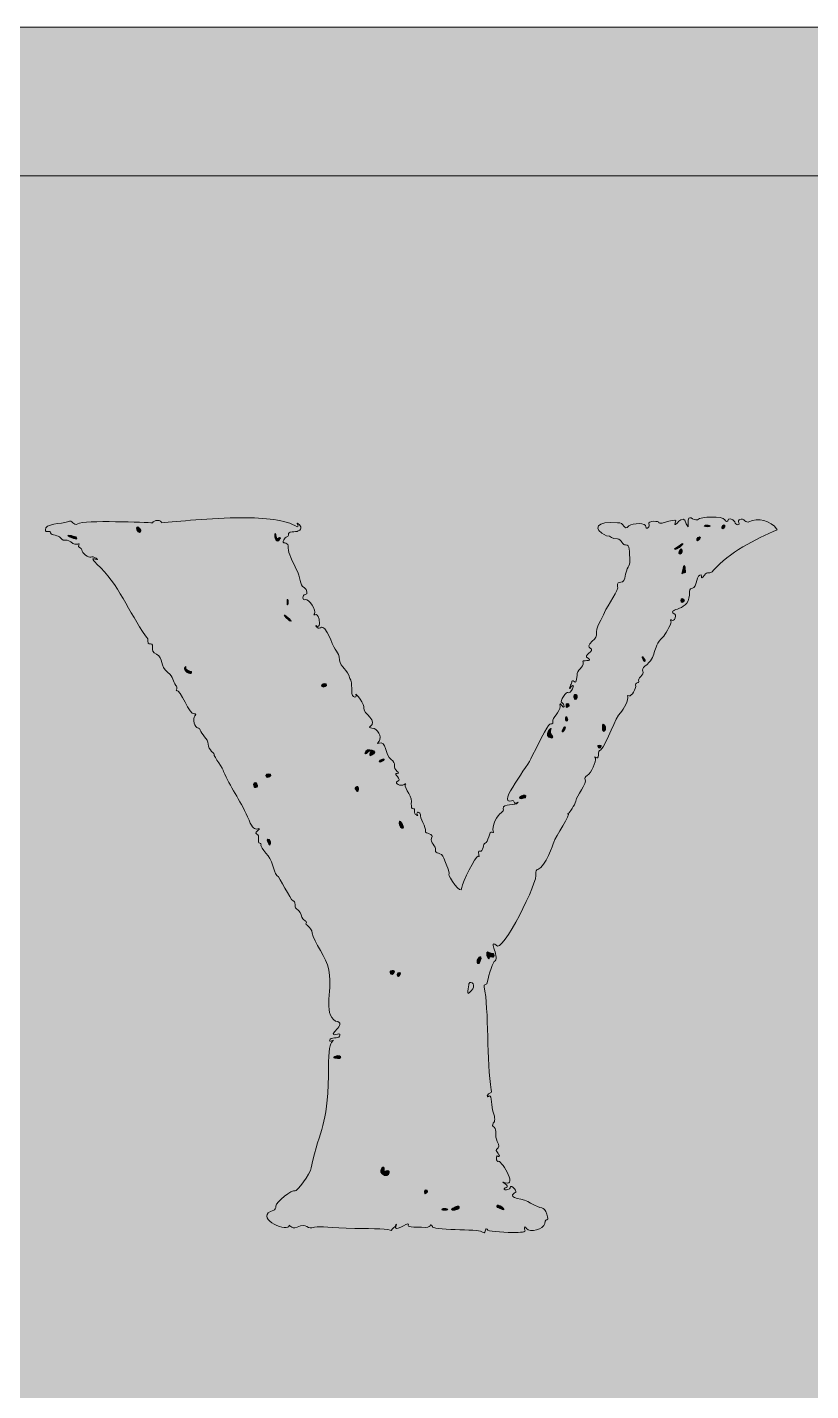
# Model space of a CAD drawing. Header units: centimetres. Extents: x 0 to 14, y -20 to 0.
# Drawn here: x 9.882 to 11.922, y -3.589 to -0.039 of the extents above; entities that cross this region are included whole.
import ezdxf

# ---------------------------------------------------------------- set-up
doc = ezdxf.new("R2010")
doc.units = ezdxf.units.CM
doc.header["$MEASUREMENT"] = 0
doc.layers.add('Layer 1', color=7, linetype='Continuous')

# ---------------------------------------------------------------- blocks, each defined once
blk = doc.blocks.new('block 3')
at = {"layer": 'Layer 1', "true_color": 0xe5c49d}
h = blk.add_hatch(color=31, dxfattribs=at)
h.dxf.hatch_style = 2
h.paths.add_polyline_path([(13.9627, -19.9756), (0.0073, -19.9756), (0.0073, -0.0394), (13.9627, -0.0394)])
at = {"layer": 'Layer 1', "lineweight": 0}
blk.add_lwpolyline([(13.9627, -19.9756), (0.0073, -19.9756), (0.0073, -0.0394), (13.9627, -0.0394), (13.9627, -19.9756)], dxfattribs=at)
blk = doc.blocks.new('block 2')
at = {"layer": 'Layer 1'}
blk.add_blockref('block 3', (0, 0), dxfattribs=at)
blk = doc.blocks.new('block 6')
at = {"layer": 'Layer 1', "lineweight": 0}
for points, knots in [([(13.0141, -0.4263), (13.0141, -0.4263), (0.9559, -0.4263), (0.9559, -0.4263), (0.6461, -0.4263), (0.3943, -0.6781), (0.3943, -0.9879), (0.3943, -0.9879), (0.3943, -19.0271), (0.3943, -19.0271), (0.3943, -19.3369), (0.6461, -19.5887), (0.9559, -19.5887), (0.9559, -19.5887), (2.2598, -19.5887), (2.2598, -19.5887), (2.2598, -19.5887), (2.2598, -18.2461), (2.2598, -18.2461), (1.7896, -18.2478), (1.3195, -18.2471), (0.8493, -18.2468), (0.8335, -18.2468), (0.8117, -18.2552), (0.8033, -18.2419), (0.7931, -18.2264), (0.8142, -18.2141), (0.8229, -18.2014), (1.0494, -17.8652), (1.2766, -17.5298), (1.5034, -17.1939), (1.5115, -17.182), (1.5284, -17.1697), (1.5224, -17.1563), (1.5143, -17.1387), (1.4932, -17.1482), (1.4781, -17.1482), (1.3765, -17.1472), (1.2745, -17.1475), (1.1626, -17.1475), (1.2133, -17.0726), (1.2583, -17.0054), (1.304, -16.9383), (1.4067, -16.7864), (1.5073, -16.633), (1.6138, -16.4836), (1.6947, -16.37), (1.7678, -16.2515), (1.8466, -16.1362), (1.8526, -16.1274), (1.8667, -16.1182), (1.8593, -16.1059), (1.8529, -16.0947), (1.8378, -16.0996), (1.8266, -16.0996), (1.7038, -16.0992), (1.5808, -16.0992), (1.4556, -16.0992), (1.5016, -16.03), (1.547, -15.96), (1.5941, -15.8907), (1.8593, -15.4983), (2.1248, -15.1062), (2.3903, -14.7137), (2.3927, -14.7102), (2.3952, -14.7063), (2.3977, -14.7028), (2.4268, -14.661), (2.4258, -14.6617), (2.4532, -14.7035), (2.6663, -15.0291), (2.8819, -15.3527), (3.0918, -15.6801), (3.1773, -15.8133), (3.2719, -15.941), (3.3499, -16.0792), (3.352, -16.0831), (3.3528, -16.0873), (3.3563, -16.0975), (3.23, -16.1094), (3.1055, -16.0929), (2.9782, -16.107), (3.1966, -16.4558), (3.4298, -16.7941), (3.6555, -17.1465), (3.6555, -17.1465), (3.3197, -17.1465), (3.3197, -17.1465), (3.3222, -17.1749), (3.3383, -17.1911), (3.3503, -17.2091), (3.5669, -17.541), (3.7842, -17.8723), (4.0012, -18.2042), (4.0089, -18.2158), (4.0262, -18.2274), (4.017, -18.2422), (4.01, -18.2535), (3.9921, -18.2468), (3.9794, -18.2468), (3.5064, -18.2471), (3.0335, -18.2471), (2.5605, -18.2471), (2.5605, -18.2471), (2.5605, -19.5887), (2.5605, -19.5887), (2.5605, -19.5887), (6.8345, -19.5887), (6.8345, -19.5887), (6.8345, -19.5887), (6.8345, -18.6097), (6.8345, -18.6097), (6.3643, -18.6111), (5.8945, -18.6107), (5.4244, -18.6104), (5.4085, -18.6104), (5.3867, -18.6185), (5.3783, -18.6055), (5.3681, -18.59), (5.3892, -18.5773), (5.3976, -18.5647), (5.6244, -18.2289), (5.8516, -17.8934), (6.0784, -17.5575), (6.0865, -17.5456), (6.1034, -17.5333), (6.0974, -17.5199), (6.0893, -17.502), (6.0682, -17.5118), (6.0531, -17.5115), (5.9511, -17.5108), (5.8495, -17.5111), (5.7377, -17.5111), (5.7883, -17.4359), (5.8333, -17.3687), (5.8787, -17.3019), (5.9817, -17.15), (6.0823, -16.9963), (6.1889, -16.8472), (6.2697, -16.7336), (6.3429, -16.6148), (6.4213, -16.4998), (6.4276, -16.491), (6.4413, -16.4815), (6.4343, -16.4695), (6.4276, -16.4583), (6.4129, -16.4628), (6.4013, -16.4628), (6.2785, -16.4625), (6.1558, -16.4628), (6.0306, -16.4628), (6.0763, -16.3936), (6.122, -16.3236), (6.1688, -16.254), (6.4343, -15.8615), (6.6998, -15.4694), (6.9653, -15.0773), (6.9678, -15.0735), (6.9702, -15.0699), (6.9727, -15.0661), (7.0019, -15.0246), (7.0008, -15.0253), (7.0283, -15.0671), (7.2414, -15.3924), (7.4566, -15.7163), (7.6665, -16.0433), (7.7523, -16.1769), (7.8466, -16.3046), (7.9246, -16.4428), (7.9267, -16.4463), (7.9278, -16.4509), (7.9313, -16.4611), (7.8051, -16.4727), (7.6802, -16.4565), (7.5529, -16.4706), (7.7713, -16.8191), (8.0044, -17.1574), (8.2306, -17.5097), (8.2306, -17.5097), (7.8944, -17.5097), (7.8944, -17.5097), (7.8972, -17.5386), (7.9134, -17.5547), (7.925, -17.5727), (8.1419, -17.9043), (8.3593, -18.2359), (8.5762, -18.5675), (8.5836, -18.5791), (8.6012, -18.5907), (8.5921, -18.6058), (8.5847, -18.6171), (8.5671, -18.6104), (8.5544, -18.6104), (8.0815, -18.6107), (7.6085, -18.6104), (7.1355, -18.6107), (7.1355, -18.6107), (7.1355, -19.5887), (7.1355, -19.5887), (7.1355, -19.5887), (11.4095, -19.5887), (11.4095, -19.5887), (11.4095, -19.5887), (11.4095, -18.2471), (11.4095, -18.2471), (10.9365, -18.2471), (10.4636, -18.2471), (9.9906, -18.2468), (9.9779, -18.2468), (9.96, -18.2535), (9.953, -18.2422), (9.9438, -18.2274), (9.9611, -18.2158), (9.9688, -18.2042), (10.1858, -17.8723), (10.4031, -17.541), (10.6197, -17.2091), (10.6317, -17.1911), (10.6478, -17.1749), (10.6503, -17.1465), (10.6503, -17.1465), (10.3145, -17.1465), (10.3145, -17.1465), (10.5402, -16.7941), (10.7734, -16.4558), (10.9918, -16.107), (10.8645, -16.0929), (10.74, -16.1094), (10.6137, -16.0975), (10.6172, -16.0873), (10.618, -16.0831), (10.6201, -16.0792), (10.6981, -15.941), (10.7927, -15.8133), (10.8782, -15.6801), (11.0881, -15.3527), (11.3037, -15.0291), (11.5168, -14.7035), (11.5442, -14.6617), (11.5432, -14.661), (11.5723, -14.7028), (11.5748, -14.7063), (11.5773, -14.7102), (11.5797, -14.7137), (11.8452, -15.1062), (12.1107, -15.4983), (12.3759, -15.8907), (12.423, -15.96), (12.4684, -16.03), (12.5144, -16.0992), (12.3892, -16.0992), (12.2662, -16.0992), (12.1434, -16.0996), (12.1322, -16.0996), (12.1171, -16.0947), (12.1107, -16.1059), (12.1033, -16.1182), (12.1174, -16.1274), (12.1234, -16.1362), (12.2022, -16.2515), (12.2753, -16.37), (12.3562, -16.4836), (12.4627, -16.633), (12.5633, -16.7864), (12.666, -16.9383), (12.7117, -17.0054), (12.7567, -17.0726), (12.8074, -17.1475), (12.6955, -17.1475), (12.5935, -17.1472), (12.4919, -17.1482), (12.4768, -17.1482), (12.4557, -17.1387), (12.4476, -17.1563), (12.4416, -17.1697), (12.4585, -17.182), (12.4666, -17.1939), (12.6934, -17.5298), (12.9206, -17.8652), (13.1471, -18.2014), (13.1558, -18.2141), (13.1769, -18.2264), (13.1667, -18.2419), (13.1583, -18.2552), (13.1365, -18.2468), (13.1207, -18.2468), (12.6505, -18.2471), (12.1804, -18.2478), (11.7102, -18.2461), (11.7102, -18.2461), (11.7102, -19.5887), (11.7102, -19.5887), (11.7102, -19.5887), (13.0141, -19.5887), (13.0141, -19.5887), (13.3239, -19.5887), (13.5757, -19.3369), (13.5757, -19.0271), (13.5757, -19.0271), (13.5757, -0.9879), (13.5757, -0.9879), (13.5757, -0.6781), (13.3239, -0.4263), (13.0141, -0.4263)], [0, 0, 0, 0, 1, 1, 1, 2, 2, 2, 3, 3, 3, 4, 4, 4, 5, 5, 5, 6, 6, 6, 7, 7, 7, 8, 8, 8, 9, 9, 9, 10, 10, 10, 11, 11, 11, 12, 12, 12, 13, 13, 13, 14, 14, 14, 15, 15, 15, 16, 16, 16, 17, 17, 17, 18, 18, 18, 19, 19, 19, 20, 20, 20, 21, 21, 21, 22, 22, 22, 23, 23, 23, 24, 24, 24, 25, 25, 25, 26, 26, 26, 27, 27, 27, 28, 28, 28, 29, 29, 29, 30, 30, 30, 31, 31, 31, 32, 32, 32, 33, 33, 33, 34, 34, 34, 35, 35, 35, 36, 36, 36, 37, 37, 37, 38, 38, 38, 39, 39, 39, 40, 40, 40, 41, 41, 41, 42, 42, 42, 43, 43, 43, 44, 44, 44, 45, 45, 45, 46, 46, 46, 47, 47, 47, 48, 48, 48, 49, 49, 49, 50, 50, 50, 51, 51, 51, 52, 52, 52, 53, 53, 53, 54, 54, 54, 55, 55, 55, 56, 56, 56, 57, 57, 57, 58, 58, 58, 59, 59, 59, 60, 60, 60, 61, 61, 61, 62, 62, 62, 63, 63, 63, 64, 64, 64, 65, 65, 65, 66, 66, 66, 67, 67, 67, 68, 68, 68, 69, 69, 69, 70, 70, 70, 71, 71, 71, 72, 72, 72, 73, 73, 73, 74, 74, 74, 75, 75, 75, 76, 76, 76, 77, 77, 77, 78, 78, 78, 79, 79, 79, 80, 80, 80, 81, 81, 81, 82, 82, 82, 83, 83, 83, 84, 84, 84, 85, 85, 85, 86, 86, 86, 87, 87, 87, 88, 88, 88, 89, 89, 89, 90, 90, 90, 91, 91, 91, 92, 92, 92, 93, 93, 93, 94, 94, 94, 95, 95, 95, 96, 96, 96, 97, 97, 97, 98, 98, 98, 99, 99, 99, 100, 100, 100, 101, 101, 101, 101]), ([(11.1827, -3.1668), (11.1774, -3.1615), (11.1774, -3.1615), (11.1774, -3.1692), (11.1827, -3.1773), (11.1669, -3.1773), (11.1458, -3.1773), (11.1166, -3.1773), (11.08, -3.1745), (11.08, -3.1692), (11.0719, -3.1615), (11.08, -3.1879), (11.0642, -3.1745), (11.0614, -3.1692), (10.9299, -3.172), (10.9376, -3.1615), (10.9271, -3.1509), (10.9404, -3.1668), (10.9088, -3.1639), (10.8747, -3.1639), (10.8718, -3.1615), (10.8747, -3.1562), (10.8747, -3.1485), (10.8325, -3.1826), (10.843, -3.159), (10.8455, -3.1537), (10.843, -3.1537), (10.8402, -3.1615), (10.8349, -3.1668), (10.8296, -3.172), (10.8296, -3.172), (10.8272, -3.1692), (10.785, -3.1668), (10.7351, -3.1668), (10.6693, -3.1668), (10.6482, -3.159), (10.6299, -3.1639), (10.6113, -3.172), (10.6113, -3.1509), (10.5849, -3.1639), (10.5691, -3.172), (10.5638, -3.1509), (10.5638, -3.1615), (10.5532, -3.1773), (10.4692, -3.1351), (10.5244, -3.1193), (10.5272, -3.1193), (10.5297, -3.114), (10.5297, -3.1087), (10.5297, -3.0982), (10.5719, -3.0641), (10.5796, -3.0694), (10.5849, -3.0718), (10.6194, -3.0247), (10.6218, -3.0089), (10.6454, -2.8981), (10.664, -2.9062), (10.6665, -2.7694), (10.6665, -2.7138), (10.6693, -2.6903), (10.6746, -2.6825), (10.6876, -2.6692), (10.6693, -2.685), (10.6693, -2.6773), (10.6718, -2.6667), (10.6928, -2.6744), (10.6957, -2.6667), (10.6981, -2.6614), (10.6957, -2.6586), (10.6904, -2.6614), (10.6535, -2.6692), (10.722, -2.6322), (10.6851, -2.627), (10.6507, -2.6087), (10.6798, -2.5376), (10.6665, -2.4902), (10.664, -2.4666), (10.6271, -2.4191), (10.6246, -2.398), (10.6218, -2.3798), (10.6035, -2.3769), (10.6088, -2.3717), (10.6113, -2.3639), (10.6007, -2.3692), (10.5954, -2.3506), (10.5877, -2.3298), (10.5796, -2.34), (10.5796, -2.3245), (10.5796, -2.3165), (10.5772, -2.314), (10.5743, -2.314), (10.5666, -2.3112), (10.5402, -2.2507), (10.5325, -2.2482), (10.5219, -2.2349), (10.5219, -2.206), (10.5033, -2.1902), (10.4956, -2.1797), (10.4903, -2.1716), (10.4903, -2.1691), (10.4928, -2.1663), (10.4903, -2.1638), (10.4875, -2.1638), (10.4797, -2.1638), (10.4903, -2.1427), (10.4797, -2.1403), (10.4692, -2.135), (10.5008, -2.1216), (10.4797, -2.1269), (10.4717, -2.1269), (10.4664, -2.1216), (10.4562, -2.0953), (10.4351, -2.0506), (10.4112, -2.0165), (10.3929, -1.9771), (10.3954, -1.9718), (10.3665, -1.9374), (10.369, -1.9321), (10.3718, -1.9321), (10.3535, -1.9216), (10.3535, -1.9057), (10.3535, -1.8927), (10.3349, -1.8797), (10.3324, -1.8692), (10.3324, -1.8663), (10.3296, -1.8639), (10.3271, -1.8639), (10.319, -1.8639), (10.3113, -1.84), (10.319, -1.8322), (10.3219, -1.8294), (10.3219, -1.827), (10.3166, -1.827), (10.306, -1.8322), (10.2797, -1.7612), (10.2719, -1.7665), (10.2666, -1.7689), (10.2768, -1.7559), (10.2691, -1.7531), (10.2614, -1.7426), (10.2638, -1.732), (10.248, -1.719), (10.2269, -1.7032), (10.2375, -1.6821), (10.2192, -1.6715), (10.1981, -1.6638), (10.2164, -1.6451), (10.2033, -1.6451), (10.19, -1.6451), (10.2033, -1.6346), (10.19, -1.624), (10.1481, -1.5636), (10.119, -1.4873), (10.0637, -1.4373), (10.0349, -1.4085), (10.0771, -1.4345), (10.0613, -1.4215), (10.056, -1.419), (10.0507, -1.4162), (10.0479, -1.419), (10.0426, -1.4215), (10.0244, -1.4085), (10.0244, -1.4004), (10.0244, -1.3927), (10.011, -1.3951), (10.0163, -1.3874), (10.0215, -1.3793), (10.011, -1.3927), (9.9955, -1.3793), (9.9797, -1.3687), (9.9797, -1.3821), (9.9691, -1.3687), (9.9639, -1.361), (9.9452, -1.3635), (9.9428, -1.3557), (9.9428, -1.3476), (9.9294, -1.3582), (9.9294, -1.3476), (9.9269, -1.3322), (9.9716, -1.3322), (9.9874, -1.3269), (10.0008, -1.3188), (10.0008, -1.3399), (10.0138, -1.3322), (10.0296, -1.3216), (10.1953, -1.3294), (10.2086, -1.3294), (10.2111, -1.3216), (10.2322, -1.3216), (10.2322, -1.3294), (10.2719, -1.3269), (10.3612, -1.3164), (10.4404, -1.3164), (10.5008, -1.3164), (10.5561, -1.3216), (10.5849, -1.3399), (10.593, -1.3399), (10.5796, -1.3269), (10.5877, -1.3322), (10.5983, -1.3375), (10.5954, -1.3505), (10.5877, -1.3505), (10.5849, -1.3529), (10.5772, -1.3529), (10.5719, -1.3529), (10.5561, -1.3557), (10.5666, -1.3635), (10.5585, -1.3663), (10.5532, -1.3663), (10.543, -1.3821), (10.5532, -1.3821), (10.5561, -1.3821), (10.5613, -1.3846), (10.5613, -1.3898), (10.5613, -1.4057), (10.5666, -1.4162), (10.5824, -1.4503), (10.5954, -1.4714), (10.5902, -1.4925), (10.6035, -1.4978), (10.6113, -1.5031), (10.6141, -1.5164), (10.606, -1.5164), (10.5983, -1.5164), (10.5983, -1.5347), (10.606, -1.5295), (10.6165, -1.5266), (10.6352, -1.5583), (10.6299, -1.5664), (10.6246, -1.5769), (10.6429, -1.553), (10.6429, -1.5928), (10.6429, -1.6086), (10.6299, -1.5899), (10.6352, -1.6005), (10.6482, -1.6163), (10.6454, -1.5769), (10.6718, -1.6321), (10.6851, -1.6691), (10.6928, -1.661), (10.6957, -1.6873), (10.6981, -1.706), (10.7168, -1.7109), (10.722, -1.7348), (10.7322, -1.7454), (10.722, -1.777), (10.7322, -1.7823), (10.7375, -1.7848), (10.7403, -1.7823), (10.7375, -1.777), (10.7351, -1.7689), (10.7639, -1.8059), (10.7586, -1.8111), (10.7561, -1.827), (10.7983, -1.8452), (10.7744, -1.8611), (10.772, -1.8611), (10.7744, -1.8639), (10.7797, -1.8639), (10.7955, -1.8639), (10.8061, -1.8874), (10.7983, -1.898), (10.7931, -1.9057), (10.7931, -1.9057), (10.7983, -1.9033), (10.8166, -1.8952), (10.8142, -1.9349), (10.8296, -1.9455), (10.8455, -1.956), (10.8325, -1.9666), (10.8455, -1.9771), (10.8507, -1.9796), (10.8507, -1.982), (10.8455, -1.982), (10.8325, -1.982), (10.8613, -1.9979), (10.8455, -2.0031), (10.8377, -2.0084), (10.8536, -2.0165), (10.8641, -2.0112), (10.8666, -2.0084), (10.8694, -2.0084), (10.8666, -2.0112), (10.8641, -2.0218), (10.8877, -2.0453), (10.8824, -2.0612), (10.8824, -2.0689), (10.8824, -2.0742), (10.8877, -2.0742), (10.8958, -2.0717), (10.8852, -2.0875), (10.8958, -2.09), (10.8982, -2.0928), (10.901, -2.0928), (10.8982, -2.09), (10.8929, -2.0794), (10.9063, -2.0823), (10.9063, -2.09), (10.9035, -2.0953), (10.9218, -2.1245), (10.9193, -2.1322), (10.9165, -2.1403), (10.9429, -2.1375), (10.9351, -2.1508), (10.9299, -2.1614), (10.9482, -2.1716), (10.9457, -2.1821), (10.9429, -2.1927), (10.9615, -2.1849), (10.9668, -2.2032), (10.9798, -2.2349), (10.9826, -2.2402), (10.9798, -2.2454), (10.9773, -2.2482), (11.0139, -2.3034), (11.0139, -2.2795), (11.0139, -2.2665), (11.0508, -2.1955), (11.0561, -2.1979), (11.0642, -2.2032), (11.0508, -2.1821), (11.0614, -2.1849), (11.0695, -2.1874), (11.0695, -2.1638), (11.0748, -2.1638), (11.0825, -2.1638), (11.0853, -2.1297), (11.093, -2.135), (11.0958, -2.1375), (11.0983, -2.135), (11.0958, -2.1322), (11.0906, -2.1245), (11.106, -2.0875), (11.1166, -2.0847), (11.1194, -2.0823), (11.1247, -2.077), (11.1219, -2.0742), (11.1194, -2.0587), (11.1563, -2.0664), (11.1588, -2.0587), (11.1616, -2.0559), (11.1616, -2.0559), (11.1563, -2.0587), (11.1482, -2.064), (11.1535, -2.0506), (11.143, -2.0534), (11.1036, -2.064), (11.1904, -1.9585), (11.1957, -1.9402), (11.2379, -1.8558), (11.2404, -1.8505), (11.2485, -1.8533), (11.2509, -1.8533), (11.2509, -1.8505), (11.2509, -1.8481), (11.2485, -1.8375), (11.2696, -1.8217), (11.2696, -1.8083), (11.2668, -1.7876), (11.2773, -1.8164), (11.2801, -1.8083), (11.2801, -1.803), (11.2773, -1.8006), (11.2745, -1.7978), (11.2668, -1.7953), (11.2879, -1.7665), (11.2903, -1.7717), (11.2956, -1.7795), (11.3142, -1.7426), (11.2984, -1.7559), (11.2956, -1.7637), (11.2931, -1.7637), (11.2956, -1.7559), (11.3009, -1.7478), (11.2984, -1.7373), (11.3061, -1.7426), (11.3114, -1.7478), (11.3114, -1.7454), (11.3142, -1.7267), (11.3114, -1.7137), (11.3325, -1.706), (11.3301, -1.6926), (11.322, -1.6849), (11.3589, -1.6926), (11.3431, -1.6821), (11.3248, -1.6743), (11.3642, -1.6638), (11.3483, -1.6557), (11.3431, -1.6532), (11.3431, -1.648), (11.3536, -1.6374), (11.3617, -1.6321), (11.367, -1.6216), (11.3642, -1.6188), (11.3617, -1.6058), (11.38, -1.5769), (11.3853, -1.5636), (11.393, -1.5453), (11.4246, -1.5006), (11.4194, -1.4953), (11.4169, -1.4742), (11.438, -1.4978), (11.4405, -1.4637), (11.4457, -1.4373), (11.4538, -1.4451), (11.451, -1.419), (11.4486, -1.4085), (11.4538, -1.3846), (11.4405, -1.3874), (11.4327, -1.3898), (11.4299, -1.3716), (11.4194, -1.3716), (11.4035, -1.3716), (11.4035, -1.3635), (11.3905, -1.3635), (11.3511, -1.3452), (11.3642, -1.3241), (11.4194, -1.3294), (11.438, -1.3269), (11.4352, -1.3529), (11.4486, -1.3375), (11.4591, -1.3294), (11.4957, -1.3294), (11.4932, -1.3399), (11.4932, -1.3505), (11.5062, -1.3375), (11.501, -1.3322), (11.4957, -1.3241), (11.5301, -1.3241), (11.5273, -1.3294), (11.5273, -1.3375), (11.5825, -1.3111), (11.5695, -1.3294), (11.5643, -1.3505), (11.5906, -1.2977), (11.5984, -1.3322), (11.6036, -1.3424), (11.6036, -1.3424), (11.6036, -1.3322), (11.6012, -1.3005), (11.617, -1.3269), (11.6276, -1.3216), (11.6353, -1.3135), (11.6933, -1.3111), (11.6986, -1.3216), (11.701, -1.3269), (11.7063, -1.3269), (11.7063, -1.3241), (11.7063, -1.3164), (11.7197, -1.3188), (11.725, -1.3269), (11.725, -1.3322), (11.7299, -1.3346), (11.7327, -1.3346), (11.7355, -1.3346), (11.738, -1.3322), (11.7355, -1.3294), (11.7299, -1.3216), (11.7432, -1.3164), (11.751, -1.3241), (11.7538, -1.3269), (11.7591, -1.3294), (11.7615, -1.3269), (11.7854, -1.3164), (11.8171, -1.3216), (11.8354, -1.3476), (11.7774, -1.3716), (11.7091, -1.4085), (11.6694, -1.4531), (11.6588, -1.4662), (11.6536, -1.4531), (11.6458, -1.4662), (11.6381, -1.4742), (11.6381, -1.4742), (11.6381, -1.469), (11.6381, -1.4609), (11.63, -1.4662), (11.6276, -1.4742), (11.6195, -1.5136), (11.6089, -1.4925), (11.6064, -1.5084), (11.6117, -1.5636), (11.546, -1.5506), (11.5667, -1.5664), (11.5695, -1.5664), (11.572, -1.5717), (11.5695, -1.5769), (11.5643, -1.5928), (11.5537, -1.5741), (11.559, -1.5875), (11.559, -1.5952), (11.5407, -1.624), (11.5379, -1.6269), (11.5062, -1.6585), (11.5249, -1.6768), (11.4904, -1.7032), (11.4851, -1.706), (11.4827, -1.7137), (11.4851, -1.7162), (11.4904, -1.7243), (11.4693, -1.7348), (11.4746, -1.7426), (11.4774, -1.7478), (11.464, -1.7426), (11.4668, -1.7559), (11.464, -1.7689), (11.4538, -1.7848), (11.4457, -1.7795), (11.4486, -1.7928), (11.4352, -1.8136), (11.4275, -1.8241), (11.4141, -1.8347), (11.393, -1.9033), (11.3747, -1.9216), (11.3722, -1.9216), (11.3694, -1.9268), (11.3694, -1.9349), (11.3694, -1.9507), (11.3564, -1.9321), (11.3617, -1.9426), (11.3642, -1.9507), (11.3511, -1.982), (11.3406, -1.9873), (11.3353, -1.9901), (11.3325, -1.9954), (11.3353, -1.9979), (11.3406, -2.0059), (11.3114, -2.0453), (11.3114, -2.0506), (11.3114, -2.0587), (11.2984, -2.0794), (11.2931, -2.0847), (11.2903, -2.0875), (11.2879, -2.0875), (11.2903, -2.0875), (11.3009, -2.0847), (11.2562, -2.148), (11.2537, -2.1614), (11.2509, -2.1663), (11.2326, -2.2243), (11.2115, -2.2324), (11.2087, -2.2324), (11.2063, -2.2377), (11.2063, -2.243), (11.2168, -2.2584), (11.1166, -2.4561), (11.1036, -2.4297), (11.08, -2.4114), (11.1166, -2.4666), (11.0983, -2.4719), (11.093, -2.4772), (11.08, -2.5218), (11.08, -2.5271), (11.0825, -2.5324), (11.0695, -2.5296), (11.0719, -2.5376), (11.0853, -2.5957), (11.0772, -2.7349), (11.0906, -2.806), (11.093, -2.8193), (11.0825, -2.8112), (11.08, -2.8218), (11.08, -2.8246), (11.0825, -2.8246), (11.0853, -2.8218), (11.093, -2.8193), (11.0906, -2.851), (11.0958, -2.864), (11.1008, -2.8798), (11.1008, -2.8879), (11.0958, -2.8928), (11.093, -2.8981), (11.093, -2.9009), (11.0983, -2.9034), (11.106, -2.9115), (11.0983, -2.9245), (11.106, -2.9403), (11.1194, -2.9642), (11.093, -2.9561), (11.1089, -2.9719), (11.1113, -2.9772), (11.1141, -2.9797), (11.1089, -2.9797), (11.1008, -2.9719), (11.1036, -2.9955), (11.1089, -2.993), (11.1113, -2.9825), (11.1616, -3.0588), (11.1271, -3.0483), (11.1233, -3.0468), (11.1212, -3.0465), (11.1205, -3.0465), (11.1236, -3.049), (11.1402, -3.0581), (11.1271, -3.0616), (11.1141, -3.0694), (11.143, -3.0669), (11.1405, -3.0588), (11.1405, -3.0511), (11.1641, -3.0746), (11.1511, -3.0746), (11.13, -3.0905), (11.1774, -3.0876), (11.1929, -3.101), (11.2221, -3.1193), (11.2274, -3.1063), (11.2351, -3.1298), (11.2432, -3.1537), (11.2326, -3.1351), (11.2298, -3.1537), (11.2274, -3.1692), (11.1904, -3.1798), (11.1827, -3.1668)], [0, 0, 0, 0, 1, 1, 1, 2, 2, 2, 3, 3, 3, 4, 4, 4, 5, 5, 5, 6, 6, 6, 7, 7, 7, 8, 8, 8, 9, 9, 9, 10, 10, 10, 11, 11, 11, 12, 12, 12, 13, 13, 13, 14, 14, 14, 15, 15, 15, 16, 16, 16, 17, 17, 17, 18, 18, 18, 19, 19, 19, 20, 20, 20, 21, 21, 21, 22, 22, 22, 23, 23, 23, 24, 24, 24, 25, 25, 25, 26, 26, 26, 27, 27, 27, 28, 28, 28, 29, 29, 29, 30, 30, 30, 31, 31, 31, 32, 32, 32, 33, 33, 33, 34, 34, 34, 35, 35, 35, 36, 36, 36, 37, 37, 37, 38, 38, 38, 39, 39, 39, 40, 40, 40, 41, 41, 41, 42, 42, 42, 43, 43, 43, 44, 44, 44, 45, 45, 45, 46, 46, 46, 47, 47, 47, 48, 48, 48, 49, 49, 49, 50, 50, 50, 51, 51, 51, 52, 52, 52, 53, 53, 53, 54, 54, 54, 55, 55, 55, 56, 56, 56, 57, 57, 57, 58, 58, 58, 59, 59, 59, 60, 60, 60, 61, 61, 61, 62, 62, 62, 63, 63, 63, 64, 64, 64, 65, 65, 65, 66, 66, 66, 67, 67, 67, 68, 68, 68, 69, 69, 69, 70, 70, 70, 71, 71, 71, 72, 72, 72, 73, 73, 73, 74, 74, 74, 75, 75, 75, 76, 76, 76, 77, 77, 77, 78, 78, 78, 79, 79, 79, 80, 80, 80, 81, 81, 81, 82, 82, 82, 83, 83, 83, 84, 84, 84, 85, 85, 85, 86, 86, 86, 87, 87, 87, 88, 88, 88, 89, 89, 89, 90, 90, 90, 91, 91, 91, 92, 92, 92, 93, 93, 93, 94, 94, 94, 95, 95, 95, 96, 96, 96, 97, 97, 97, 98, 98, 98, 99, 99, 99, 100, 100, 100, 101, 101, 101, 102, 102, 102, 103, 103, 103, 104, 104, 104, 105, 105, 105, 106, 106, 106, 107, 107, 107, 108, 108, 108, 109, 109, 109, 110, 110, 110, 111, 111, 111, 112, 112, 112, 113, 113, 113, 114, 114, 114, 115, 115, 115, 116, 116, 116, 117, 117, 117, 118, 118, 118, 119, 119, 119, 120, 120, 120, 121, 121, 121, 122, 122, 122, 123, 123, 123, 124, 124, 124, 125, 125, 125, 126, 126, 126, 127, 127, 127, 128, 128, 128, 129, 129, 129, 130, 130, 130, 131, 131, 131, 132, 132, 132, 133, 133, 133, 134, 134, 134, 135, 135, 135, 136, 136, 136, 137, 137, 137, 138, 138, 138, 139, 139, 139, 140, 140, 140, 141, 141, 141, 142, 142, 142, 143, 143, 143, 144, 144, 144, 145, 145, 145, 146, 146, 146, 147, 147, 147, 148, 148, 148, 149, 149, 149, 150, 150, 150, 151, 151, 151, 152, 152, 152, 153, 153, 153, 154, 154, 154, 155, 155, 155, 156, 156, 156, 157, 157, 157, 158, 158, 158, 159, 159, 159, 160, 160, 160, 161, 161, 161, 162, 162, 162, 163, 163, 163, 164, 164, 164, 165, 165, 165, 166, 166, 166, 167, 167, 167, 168, 168, 168, 169, 169, 169, 170, 170, 170, 171, 171, 171, 172, 172, 172, 173, 173, 173, 174, 174, 174, 175, 175, 175, 176, 176, 176, 177, 177, 177, 178, 178, 178, 179, 179, 179, 180, 180, 180, 181, 181, 181, 182, 182, 182, 183, 183, 183, 184, 184, 184, 185, 185, 185, 186, 186, 186, 187, 187, 187, 188, 188, 188, 189, 189, 189, 190, 190, 190, 191, 191, 191, 192, 192, 192, 193, 193, 193, 194, 194, 194, 195, 195, 195, 196, 196, 196, 197, 197, 197, 198, 198, 198, 199, 199, 199, 200, 200, 200, 201, 201, 201, 202, 202, 202, 203, 203, 203, 204, 204, 204, 204])]:
    blk.add_open_spline(points, degree=3, knots=knots, dxfattribs=at)
blk = doc.blocks.new('block 5')
at = {"layer": 'Layer 1', "true_color": 0x5b1a0e}
h = blk.add_hatch(color=28, dxfattribs=at)
h.dxf.hatch_style = 2
edge = h.paths.add_edge_path()
edge.add_spline(control_points=[(10.1665, -1.3425), (10.1665, -1.3504), (10.1744, -1.3583), (10.177, -1.3531), (10.1822, -1.3504), (10.1691, -1.3347), (10.1665, -1.3425)], knot_values=[0, 0, 0, 0, 1, 1, 1, 2, 2, 2, 2], degree=3, periodic=1)
h = blk.add_hatch(color=28, dxfattribs=at)
h.dxf.hatch_style = 2
edge = h.paths.add_edge_path()
edge.add_spline(control_points=[(11.6458, -1.3373), (11.6432, -1.3373), (11.6458, -1.3399), (11.6537, -1.3399), (11.6722, -1.3399), (11.6511, -1.332), (11.6458, -1.3373)], knot_values=[0, 0, 0, 0, 1, 1, 1, 2, 2, 2, 2], degree=3, periodic=1)
h = blk.add_hatch(color=28, dxfattribs=at)
h.dxf.hatch_style = 2
edge = h.paths.add_edge_path()
edge.add_spline(control_points=[(11.6932, -1.3452), (11.6958, -1.3452), (11.7038, -1.3347), (11.6958, -1.3347), (11.6906, -1.3347), (11.6879, -1.3452), (11.6932, -1.3452)], knot_values=[0, 0, 0, 0, 1, 1, 1, 2, 2, 2, 2], degree=3, periodic=1)
h = blk.add_hatch(color=28, dxfattribs=at)
h.dxf.hatch_style = 2
edge = h.paths.add_edge_path()
edge.add_spline(control_points=[(9.9927, -1.3662), (10.0085, -1.3741), (10.0164, -1.3741), (10.0085, -1.3662), (10.0033, -1.3636), (9.9769, -1.3583), (9.9927, -1.3662)], knot_values=[0, 0, 0, 0, 1, 1, 1, 2, 2, 2, 2], degree=3, periodic=1)
h = blk.add_hatch(color=28, dxfattribs=at)
h.dxf.hatch_style = 2
edge = h.paths.add_edge_path()
edge.add_spline(control_points=[(10.5271, -1.3583), (10.5245, -1.3662), (10.5323, -1.3873), (10.5402, -1.3715), (10.5429, -1.3689), (10.5402, -1.3662), (10.5376, -1.3689), (10.5271, -1.3768), (10.5323, -1.3531), (10.5271, -1.3583)], knot_values=[0, 0, 0, 0, 1, 1, 1, 2, 2, 2, 3, 3, 3, 3], degree=3, periodic=1)
h = blk.add_hatch(color=28, dxfattribs=at)
h.dxf.hatch_style = 2
edge = h.paths.add_edge_path()
edge.add_spline(control_points=[(11.5853, -1.3899), (11.6011, -1.3715), (11.5695, -1.3978), (11.5669, -1.3978), (11.5695, -1.4031), (11.58, -1.3952), (11.5853, -1.3899)], knot_values=[0, 0, 0, 0, 1, 1, 1, 2, 2, 2, 2], degree=3, periodic=1)
h = blk.add_hatch(color=28, dxfattribs=at)
h.dxf.hatch_style = 2
edge = h.paths.add_edge_path()
edge.add_spline(control_points=[(11.6327, -1.3662), (11.6248, -1.3662), (11.6248, -1.3768), (11.6274, -1.3768), (11.63, -1.3768), (11.6406, -1.3662), (11.6327, -1.3662)], knot_values=[0, 0, 0, 0, 1, 1, 1, 2, 2, 2, 2], degree=3, periodic=1)
h = blk.add_hatch(color=28, dxfattribs=at)
h.dxf.hatch_style = 2
edge = h.paths.add_edge_path()
edge.add_spline(control_points=[(11.5853, -1.3978), (11.5827, -1.3978), (11.5748, -1.411), (11.5827, -1.411), (11.5879, -1.411), (11.5906, -1.4005), (11.5853, -1.3978)], knot_values=[0, 0, 0, 0, 1, 1, 1, 2, 2, 2, 2], degree=3, periodic=1)
h = blk.add_hatch(color=28, dxfattribs=at)
h.dxf.hatch_style = 2
edge = h.paths.add_edge_path()
edge.add_spline(control_points=[(11.5868, -1.4621), (11.5919, -1.4576), (11.5982, -1.4649), (11.5958, -1.4505), (11.5958, -1.4347), (11.5906, -1.4399), (11.5879, -1.4584), (11.5874, -1.4599), (11.5871, -1.461), (11.5868, -1.4621)], knot_values=[0, 0, 0, 0, 1, 1, 1, 2, 2, 2, 3, 3, 3, 3], degree=3, periodic=1)
h = blk.add_hatch(color=28, dxfattribs=at)
h.dxf.hatch_style = 2
edge = h.paths.add_edge_path()
edge.add_spline(control_points=[(10.5561, -1.5768), (10.5639, -1.5847), (10.5692, -1.5874), (10.5692, -1.5847), (10.5692, -1.5821), (10.5402, -1.5584), (10.5561, -1.5768)], knot_values=[0, 0, 0, 0, 1, 1, 1, 2, 2, 2, 2], degree=3, periodic=1)
h = blk.add_hatch(color=28, dxfattribs=at)
h.dxf.hatch_style = 2
edge = h.paths.add_edge_path()
edge.add_spline(control_points=[(10.5613, -1.5321), (10.5587, -1.5268), (10.5587, -1.5294), (10.5587, -1.5347), (10.5587, -1.5505), (10.5639, -1.54), (10.5613, -1.5321)], knot_values=[0, 0, 0, 0, 1, 1, 1, 2, 2, 2, 2], degree=3, periodic=1)
h = blk.add_hatch(color=28, dxfattribs=at)
h.dxf.hatch_style = 2
edge = h.paths.add_edge_path()
edge.add_spline(control_points=[(11.5879, -1.5268), (11.5827, -1.5268), (11.5827, -1.5373), (11.5879, -1.5373), (11.5958, -1.5373), (11.5958, -1.5268), (11.5879, -1.5268)], knot_values=[0, 0, 0, 0, 1, 1, 1, 2, 2, 2, 2], degree=3, periodic=1)
h = blk.add_hatch(color=28, dxfattribs=at)
h.dxf.hatch_style = 2
edge = h.paths.add_edge_path()
edge.add_spline(control_points=[(10.2954, -1.7084), (10.2954, -1.7032), (10.2954, -1.7032), (10.2928, -1.7058), (10.2876, -1.7111), (10.3007, -1.7242), (10.3086, -1.7216), (10.3112, -1.719), (10.3112, -1.7163), (10.306, -1.7163), (10.3007, -1.7137), (10.2954, -1.7111), (10.2954, -1.7084)], knot_values=[0, 0, 0, 0, 1, 1, 1, 2, 2, 2, 3, 3, 3, 4, 4, 4, 4], degree=3, periodic=1)
h = blk.add_hatch(color=28, dxfattribs=at)
h.dxf.hatch_style = 2
edge = h.paths.add_edge_path()
edge.add_spline(control_points=[(11.4905, -1.69), (11.4931, -1.69), (11.4905, -1.6848), (11.4879, -1.6821), (11.4774, -1.669), (11.4879, -1.6953), (11.4905, -1.69)], knot_values=[0, 0, 0, 0, 1, 1, 1, 2, 2, 2, 2], degree=3, periodic=1)
h = blk.add_hatch(color=28, dxfattribs=at)
h.dxf.hatch_style = 2
edge = h.paths.add_edge_path()
edge.add_spline(control_points=[(10.6482, -1.7532), (10.6482, -1.7585), (10.6587, -1.7585), (10.6613, -1.7532), (10.664, -1.7453), (10.6482, -1.7479), (10.6482, -1.7532)], knot_values=[0, 0, 0, 0, 1, 1, 1, 2, 2, 2, 2], degree=3, periodic=1)
h = blk.add_hatch(color=28, dxfattribs=at)
h.dxf.hatch_style = 2
edge = h.paths.add_edge_path()
edge.add_spline(control_points=[(11.3142, -1.7848), (11.3142, -1.7821), (11.3142, -1.7769), (11.3115, -1.7769), (11.301, -1.7716), (11.3062, -1.8006), (11.3142, -1.7848)], knot_values=[0, 0, 0, 0, 1, 1, 1, 2, 2, 2, 2], degree=3, periodic=1)
h = blk.add_hatch(color=28, dxfattribs=at)
h.dxf.hatch_style = 2
edge = h.paths.add_edge_path()
edge.add_spline(control_points=[(11.2931, -1.8058), (11.2957, -1.7979), (11.2826, -1.7979), (11.2852, -1.8058), (11.2852, -1.8137), (11.2878, -1.8111), (11.2931, -1.8058)], knot_values=[0, 0, 0, 0, 1, 1, 1, 2, 2, 2, 2], degree=3, periodic=1)
h = blk.add_hatch(color=28, dxfattribs=at)
h.dxf.hatch_style = 2
edge = h.paths.add_edge_path()
edge.add_spline(control_points=[(11.2878, -1.8453), (11.2905, -1.8453), (11.2905, -1.8401), (11.2878, -1.8374), (11.2826, -1.8269), (11.2826, -1.8506), (11.2878, -1.8453)], knot_values=[0, 0, 0, 0, 1, 1, 1, 2, 2, 2, 2], degree=3, periodic=1)
h = blk.add_hatch(color=28, dxfattribs=at)
h.dxf.hatch_style = 2
edge = h.paths.add_edge_path()
edge.add_spline(control_points=[(11.2484, -1.8901), (11.2562, -1.8901), (11.2405, -1.8769), (11.2457, -1.869), (11.2536, -1.8532), (11.2194, -1.8874), (11.2484, -1.8901)], knot_values=[0, 0, 0, 0, 1, 1, 1, 2, 2, 2, 2], degree=3, periodic=1)
h = blk.add_hatch(color=28, dxfattribs=at)
h.dxf.hatch_style = 2
edge = h.paths.add_edge_path()
edge.add_spline(control_points=[(11.2799, -1.8716), (11.2826, -1.8664), (11.2852, -1.8637), (11.2826, -1.8611), (11.2799, -1.8559), (11.2694, -1.8822), (11.2799, -1.8716)], knot_values=[0, 0, 0, 0, 1, 1, 1, 2, 2, 2, 2], degree=3, periodic=1)
h = blk.add_hatch(color=28, dxfattribs=at)
h.dxf.hatch_style = 2
edge = h.paths.add_edge_path()
edge.add_spline(control_points=[(11.3879, -1.8611), (11.3826, -1.8506), (11.38, -1.8506), (11.38, -1.8637), (11.38, -1.8795), (11.3905, -1.8716), (11.3879, -1.8611)], knot_values=[0, 0, 0, 0, 1, 1, 1, 2, 2, 2, 2], degree=3, periodic=1)
h = blk.add_hatch(color=28, dxfattribs=at)
h.dxf.hatch_style = 2
edge = h.paths.add_edge_path()
edge.add_spline(control_points=[(10.7614, -1.9296), (10.7614, -1.9322), (10.764, -1.9322), (10.7693, -1.9269), (10.7877, -1.9111), (10.764, -1.9427), (10.7798, -1.9348), (10.8035, -1.9243), (10.764, -1.9111), (10.7614, -1.9296)], knot_values=[0, 0, 0, 0, 1, 1, 1, 2, 2, 2, 3, 3, 3, 3], degree=3, periodic=1)
h = blk.add_hatch(color=28, dxfattribs=at)
h.dxf.hatch_style = 2
edge = h.paths.add_edge_path()
edge.add_spline(control_points=[(11.3721, -1.9164), (11.3747, -1.9164), (11.3826, -1.9085), (11.3721, -1.9085), (11.3642, -1.9085), (11.3694, -1.9164), (11.3721, -1.9164)], knot_values=[0, 0, 0, 0, 1, 1, 1, 2, 2, 2, 2], degree=3, periodic=1)
h = blk.add_hatch(color=28, dxfattribs=at)
h.dxf.hatch_style = 2
edge = h.paths.add_edge_path()
edge.add_spline(control_points=[(10.8114, -1.9454), (10.8087, -1.9427), (10.8061, -1.9454), (10.8008, -1.948), (10.7903, -1.9585), (10.8167, -1.948), (10.8114, -1.9454)], knot_values=[0, 0, 0, 0, 1, 1, 1, 2, 2, 2, 2], degree=3, periodic=1)
h = blk.add_hatch(color=28, dxfattribs=at)
h.dxf.hatch_style = 2
edge = h.paths.add_edge_path()
edge.add_spline(control_points=[(10.5034, -1.9875), (10.5034, -1.9954), (10.5139, -1.9927), (10.5166, -1.9875), (10.5192, -1.9822), (10.5034, -1.9822), (10.5034, -1.9875)], knot_values=[0, 0, 0, 0, 1, 1, 1, 2, 2, 2, 2], degree=3, periodic=1)
h = blk.add_hatch(color=28, dxfattribs=at)
h.dxf.hatch_style = 2
edge = h.paths.add_edge_path()
edge.add_spline(control_points=[(10.4718, -2.0112), (10.4718, -2.0164), (10.4745, -2.019), (10.4771, -2.019), (10.4902, -2.019), (10.4745, -1.9954), (10.4718, -2.0112)], knot_values=[0, 0, 0, 0, 1, 1, 1, 2, 2, 2, 2], degree=3, periodic=1)
h = blk.add_hatch(color=28, dxfattribs=at)
h.dxf.hatch_style = 2
edge = h.paths.add_edge_path()
edge.add_spline(control_points=[(10.7403, -2.0164), (10.735, -2.019), (10.735, -2.0217), (10.7377, -2.0243), (10.7456, -2.0401), (10.7482, -2.0112), (10.7403, -2.0164)], knot_values=[0, 0, 0, 0, 1, 1, 1, 2, 2, 2, 2], degree=3, periodic=1)
h = blk.add_hatch(color=28, dxfattribs=at)
h.dxf.hatch_style = 2
edge = h.paths.add_edge_path()
edge.add_spline(control_points=[(11.1694, -2.048), (11.172, -2.048), (11.1773, -2.0454), (11.1799, -2.0454), (11.1852, -2.027), (11.1509, -2.0506), (11.1694, -2.048)], knot_values=[0, 0, 0, 0, 1, 1, 1, 2, 2, 2, 2], degree=3, periodic=1)
h = blk.add_hatch(color=28, dxfattribs=at)
h.dxf.hatch_style = 2
edge = h.paths.add_edge_path()
edge.add_spline(control_points=[(10.8509, -2.1112), (10.8509, -2.1191), (10.8561, -2.127), (10.8614, -2.1244), (10.864, -2.1217), (10.8509, -2.0954), (10.8509, -2.1112)], knot_values=[0, 0, 0, 0, 1, 1, 1, 2, 2, 2, 2], degree=3, periodic=1)
h = blk.add_hatch(color=28, dxfattribs=at)
h.dxf.hatch_style = 2
edge = h.paths.add_edge_path()
edge.add_spline(control_points=[(10.5087, -2.1533), (10.5034, -2.1533), (10.5113, -2.1691), (10.5139, -2.1691), (10.5166, -2.1665), (10.5166, -2.1507), (10.5087, -2.1533)], knot_values=[0, 0, 0, 0, 1, 1, 1, 2, 2, 2, 2], degree=3, periodic=1)
h = blk.add_hatch(color=28, dxfattribs=at)
h.dxf.hatch_style = 2
edge = h.paths.add_edge_path()
edge.add_spline(control_points=[(11.0851, -2.4639), (11.0878, -2.4534), (11.0957, -2.4665), (11.0983, -2.456), (11.0983, -2.4534), (11.0957, -2.4508), (11.0957, -2.4508), (11.093, -2.4508), (11.0878, -2.4508), (11.0851, -2.4481), (11.072, -2.4402), (11.0825, -2.4718), (11.0851, -2.4639)], knot_values=[0, 0, 0, 0, 1, 1, 1, 2, 2, 2, 3, 3, 3, 4, 4, 4, 4], degree=3, periodic=1)
h = blk.add_hatch(color=28, dxfattribs=at)
h.dxf.hatch_style = 2
edge = h.paths.add_edge_path()
edge.add_spline(control_points=[(11.0536, -2.4718), (11.0536, -2.4823), (11.0615, -2.4771), (11.0641, -2.4639), (11.0641, -2.4534), (11.0536, -2.4639), (11.0536, -2.4718)], knot_values=[0, 0, 0, 0, 1, 1, 1, 2, 2, 2, 2], degree=3, periodic=1)
h = blk.add_hatch(color=28, dxfattribs=at)
h.dxf.hatch_style = 2
edge = h.paths.add_edge_path()
edge.add_spline(control_points=[(10.8377, -2.5008), (10.8403, -2.4955), (10.8377, -2.4955), (10.8324, -2.4955), (10.8193, -2.4955), (10.8324, -2.5139), (10.8377, -2.5008)], knot_values=[0, 0, 0, 0, 1, 1, 1, 2, 2, 2, 2], degree=3, periodic=1)
h = blk.add_hatch(color=28, dxfattribs=at)
h.dxf.hatch_style = 2
edge = h.paths.add_edge_path()
edge.add_spline(control_points=[(10.8456, -2.506), (10.8456, -2.5139), (10.8509, -2.5113), (10.8535, -2.506), (10.8588, -2.4981), (10.8456, -2.4981), (10.8456, -2.506)], knot_values=[0, 0, 0, 0, 1, 1, 1, 2, 2, 2, 2], degree=3, periodic=1)
h = blk.add_hatch(color=28, dxfattribs=at)
h.dxf.hatch_style = 2
edge = h.paths.add_edge_path()
edge.add_spline(control_points=[(11.0325, -2.5297), (11.0325, -2.535), (11.022, -2.5692), (11.0378, -2.5482), (11.0536, -2.535), (11.0378, -2.5192), (11.0325, -2.5297)], knot_values=[0, 0, 0, 0, 1, 1, 1, 2, 2, 2, 2], degree=3, periodic=1)
h = blk.add_hatch(color=28, dxfattribs=at)
h.dxf.hatch_style = 2
edge = h.paths.add_edge_path()
edge.add_spline(control_points=[(10.6903, -2.7245), (10.6982, -2.7245), (10.7008, -2.7219), (10.6982, -2.7193), (10.6929, -2.7114), (10.6666, -2.7245), (10.6903, -2.7245)], knot_values=[0, 0, 0, 0, 1, 1, 1, 2, 2, 2, 2], degree=3, periodic=1)
h = blk.add_hatch(color=28, dxfattribs=at)
h.dxf.hatch_style = 2
edge = h.paths.add_edge_path()
edge.add_spline(control_points=[(10.8114, -3.0141), (10.814, -2.9983), (10.7956, -3.0141), (10.8061, -3.0246), (10.814, -3.0325), (10.8245, -3.0299), (10.8245, -3.022), (10.8272, -3.0088), (10.8061, -3.0246), (10.8114, -3.0141)], knot_values=[0, 0, 0, 0, 1, 1, 1, 2, 2, 2, 3, 3, 3, 3], degree=3, periodic=1)
h = blk.add_hatch(color=28, dxfattribs=at)
h.dxf.hatch_style = 2
edge = h.paths.add_edge_path()
edge.add_spline(control_points=[(10.9167, -3.072), (10.9167, -3.0799), (10.9193, -3.0773), (10.9246, -3.072), (10.9272, -3.0641), (10.914, -3.0641), (10.9167, -3.072)], knot_values=[0, 0, 0, 0, 1, 1, 1, 2, 2, 2, 2], degree=3, periodic=1)
h = blk.add_hatch(color=28, dxfattribs=at)
h.dxf.hatch_style = 2
edge = h.paths.add_edge_path()
edge.add_spline(control_points=[(10.9693, -3.1194), (10.9772, -3.1194), (10.9799, -3.1167), (10.9746, -3.1167), (10.9693, -3.1115), (10.9509, -3.1194), (10.9693, -3.1194)], knot_values=[0, 0, 0, 0, 1, 1, 1, 2, 2, 2, 2], degree=3, periodic=1)
h = blk.add_hatch(color=28, dxfattribs=at)
h.dxf.hatch_style = 2
edge = h.paths.add_edge_path()
edge.add_spline(control_points=[(10.9904, -3.1141), (10.9851, -3.1167), (10.9851, -3.1194), (10.9956, -3.1194), (11.0141, -3.1167), (11.0088, -3.1009), (10.9904, -3.1141)], knot_values=[0, 0, 0, 0, 1, 1, 1, 2, 2, 2, 2], degree=3, periodic=1)
h = blk.add_hatch(color=28, dxfattribs=at)
h.dxf.hatch_style = 2
edge = h.paths.add_edge_path()
edge.add_spline(control_points=[(11.1062, -3.1062), (11.1036, -3.1088), (11.1036, -3.1115), (11.1115, -3.1141), (11.1378, -3.1273), (11.1141, -3.1036), (11.1062, -3.1062)], knot_values=[0, 0, 0, 0, 1, 1, 1, 2, 2, 2, 2], degree=3, periodic=1)
at = {"layer": 'Layer 1', "lineweight": 0}
for points, knots in [([(10.1665, -1.3425), (10.1665, -1.3504), (10.1744, -1.3583), (10.177, -1.3531), (10.1822, -1.3504), (10.1691, -1.3347), (10.1665, -1.3425)], [0, 0, 0, 0, 1, 1, 1, 2, 2, 2, 2]), ([(11.6458, -1.3373), (11.6432, -1.3373), (11.6458, -1.3399), (11.6537, -1.3399), (11.6722, -1.3399), (11.6511, -1.332), (11.6458, -1.3373)], [0, 0, 0, 0, 1, 1, 1, 2, 2, 2, 2]), ([(11.6932, -1.3452), (11.6958, -1.3452), (11.7038, -1.3347), (11.6958, -1.3347), (11.6906, -1.3347), (11.6879, -1.3452), (11.6932, -1.3452)], [0, 0, 0, 0, 1, 1, 1, 2, 2, 2, 2]), ([(9.9927, -1.3662), (10.0085, -1.3741), (10.0164, -1.3741), (10.0085, -1.3662), (10.0033, -1.3636), (9.9769, -1.3583), (9.9927, -1.3662)], [0, 0, 0, 0, 1, 1, 1, 2, 2, 2, 2]), ([(10.5271, -1.3583), (10.5245, -1.3662), (10.5323, -1.3873), (10.5402, -1.3715), (10.5429, -1.3689), (10.5402, -1.3662), (10.5376, -1.3689), (10.5271, -1.3768), (10.5323, -1.3531), (10.5271, -1.3583)], [0, 0, 0, 0, 1, 1, 1, 2, 2, 2, 3, 3, 3, 3]), ([(11.5853, -1.3899), (11.6011, -1.3715), (11.5695, -1.3978), (11.5669, -1.3978), (11.5695, -1.4031), (11.58, -1.3952), (11.5853, -1.3899)], [0, 0, 0, 0, 1, 1, 1, 2, 2, 2, 2]), ([(11.6327, -1.3662), (11.6248, -1.3662), (11.6248, -1.3768), (11.6274, -1.3768), (11.63, -1.3768), (11.6406, -1.3662), (11.6327, -1.3662)], [0, 0, 0, 0, 1, 1, 1, 2, 2, 2, 2]), ([(11.5853, -1.3978), (11.5827, -1.3978), (11.5748, -1.411), (11.5827, -1.411), (11.5879, -1.411), (11.5906, -1.4005), (11.5853, -1.3978)], [0, 0, 0, 0, 1, 1, 1, 2, 2, 2, 2]), ([(11.5868, -1.4621), (11.5919, -1.4576), (11.5982, -1.4649), (11.5958, -1.4505), (11.5958, -1.4347), (11.5906, -1.4399), (11.5879, -1.4584), (11.5874, -1.4599), (11.5871, -1.461), (11.5868, -1.4621)], [0, 0, 0, 0, 1, 1, 1, 2, 2, 2, 3, 3, 3, 3]), ([(10.5561, -1.5768), (10.5639, -1.5847), (10.5692, -1.5874), (10.5692, -1.5847), (10.5692, -1.5821), (10.5402, -1.5584), (10.5561, -1.5768)], [0, 0, 0, 0, 1, 1, 1, 2, 2, 2, 2]), ([(10.5613, -1.5321), (10.5587, -1.5268), (10.5587, -1.5294), (10.5587, -1.5347), (10.5587, -1.5505), (10.5639, -1.54), (10.5613, -1.5321)], [0, 0, 0, 0, 1, 1, 1, 2, 2, 2, 2]), ([(11.5879, -1.5268), (11.5827, -1.5268), (11.5827, -1.5373), (11.5879, -1.5373), (11.5958, -1.5373), (11.5958, -1.5268), (11.5879, -1.5268)], [0, 0, 0, 0, 1, 1, 1, 2, 2, 2, 2]), ([(10.2954, -1.7084), (10.2954, -1.7032), (10.2954, -1.7032), (10.2928, -1.7058), (10.2876, -1.7111), (10.3007, -1.7242), (10.3086, -1.7216), (10.3112, -1.719), (10.3112, -1.7163), (10.306, -1.7163), (10.3007, -1.7137), (10.2954, -1.7111), (10.2954, -1.7084)], [0, 0, 0, 0, 1, 1, 1, 2, 2, 2, 3, 3, 3, 4, 4, 4, 4]), ([(11.4905, -1.69), (11.4931, -1.69), (11.4905, -1.6848), (11.4879, -1.6821), (11.4774, -1.669), (11.4879, -1.6953), (11.4905, -1.69)], [0, 0, 0, 0, 1, 1, 1, 2, 2, 2, 2]), ([(10.6482, -1.7532), (10.6482, -1.7585), (10.6587, -1.7585), (10.6613, -1.7532), (10.664, -1.7453), (10.6482, -1.7479), (10.6482, -1.7532)], [0, 0, 0, 0, 1, 1, 1, 2, 2, 2, 2]), ([(11.3142, -1.7848), (11.3142, -1.7821), (11.3142, -1.7769), (11.3115, -1.7769), (11.301, -1.7716), (11.3062, -1.8006), (11.3142, -1.7848)], [0, 0, 0, 0, 1, 1, 1, 2, 2, 2, 2]), ([(11.2931, -1.8058), (11.2957, -1.7979), (11.2826, -1.7979), (11.2852, -1.8058), (11.2852, -1.8137), (11.2878, -1.8111), (11.2931, -1.8058)], [0, 0, 0, 0, 1, 1, 1, 2, 2, 2, 2]), ([(11.2878, -1.8453), (11.2905, -1.8453), (11.2905, -1.8401), (11.2878, -1.8374), (11.2826, -1.8269), (11.2826, -1.8506), (11.2878, -1.8453)], [0, 0, 0, 0, 1, 1, 1, 2, 2, 2, 2]), ([(11.2484, -1.8901), (11.2562, -1.8901), (11.2405, -1.8769), (11.2457, -1.869), (11.2536, -1.8532), (11.2194, -1.8874), (11.2484, -1.8901)], [0, 0, 0, 0, 1, 1, 1, 2, 2, 2, 2]), ([(11.2799, -1.8716), (11.2826, -1.8664), (11.2852, -1.8637), (11.2826, -1.8611), (11.2799, -1.8559), (11.2694, -1.8822), (11.2799, -1.8716)], [0, 0, 0, 0, 1, 1, 1, 2, 2, 2, 2]), ([(11.3879, -1.8611), (11.3826, -1.8506), (11.38, -1.8506), (11.38, -1.8637), (11.38, -1.8795), (11.3905, -1.8716), (11.3879, -1.8611)], [0, 0, 0, 0, 1, 1, 1, 2, 2, 2, 2]), ([(10.7614, -1.9296), (10.7614, -1.9322), (10.764, -1.9322), (10.7693, -1.9269), (10.7877, -1.9111), (10.764, -1.9427), (10.7798, -1.9348), (10.8035, -1.9243), (10.764, -1.9111), (10.7614, -1.9296)], [0, 0, 0, 0, 1, 1, 1, 2, 2, 2, 3, 3, 3, 3]), ([(11.3721, -1.9164), (11.3747, -1.9164), (11.3826, -1.9085), (11.3721, -1.9085), (11.3642, -1.9085), (11.3694, -1.9164), (11.3721, -1.9164)], [0, 0, 0, 0, 1, 1, 1, 2, 2, 2, 2]), ([(10.8114, -1.9454), (10.8087, -1.9427), (10.8061, -1.9454), (10.8008, -1.948), (10.7903, -1.9585), (10.8167, -1.948), (10.8114, -1.9454)], [0, 0, 0, 0, 1, 1, 1, 2, 2, 2, 2]), ([(10.5034, -1.9875), (10.5034, -1.9954), (10.5139, -1.9927), (10.5166, -1.9875), (10.5192, -1.9822), (10.5034, -1.9822), (10.5034, -1.9875)], [0, 0, 0, 0, 1, 1, 1, 2, 2, 2, 2]), ([(10.4718, -2.0112), (10.4718, -2.0164), (10.4745, -2.019), (10.4771, -2.019), (10.4902, -2.019), (10.4745, -1.9954), (10.4718, -2.0112)], [0, 0, 0, 0, 1, 1, 1, 2, 2, 2, 2]), ([(10.7403, -2.0164), (10.735, -2.019), (10.735, -2.0217), (10.7377, -2.0243), (10.7456, -2.0401), (10.7482, -2.0112), (10.7403, -2.0164)], [0, 0, 0, 0, 1, 1, 1, 2, 2, 2, 2]), ([(11.1694, -2.048), (11.172, -2.048), (11.1773, -2.0454), (11.1799, -2.0454), (11.1852, -2.027), (11.1509, -2.0506), (11.1694, -2.048)], [0, 0, 0, 0, 1, 1, 1, 2, 2, 2, 2]), ([(10.8509, -2.1112), (10.8509, -2.1191), (10.8561, -2.127), (10.8614, -2.1244), (10.864, -2.1217), (10.8509, -2.0954), (10.8509, -2.1112)], [0, 0, 0, 0, 1, 1, 1, 2, 2, 2, 2]), ([(10.5087, -2.1533), (10.5034, -2.1533), (10.5113, -2.1691), (10.5139, -2.1691), (10.5166, -2.1665), (10.5166, -2.1507), (10.5087, -2.1533)], [0, 0, 0, 0, 1, 1, 1, 2, 2, 2, 2]), ([(11.0851, -2.4639), (11.0878, -2.4534), (11.0957, -2.4665), (11.0983, -2.456), (11.0983, -2.4534), (11.0957, -2.4508), (11.0957, -2.4508), (11.093, -2.4508), (11.0878, -2.4508), (11.0851, -2.4481), (11.072, -2.4402), (11.0825, -2.4718), (11.0851, -2.4639)], [0, 0, 0, 0, 1, 1, 1, 2, 2, 2, 3, 3, 3, 4, 4, 4, 4]), ([(11.0536, -2.4718), (11.0536, -2.4823), (11.0615, -2.4771), (11.0641, -2.4639), (11.0641, -2.4534), (11.0536, -2.4639), (11.0536, -2.4718)], [0, 0, 0, 0, 1, 1, 1, 2, 2, 2, 2]), ([(10.8377, -2.5008), (10.8403, -2.4955), (10.8377, -2.4955), (10.8324, -2.4955), (10.8193, -2.4955), (10.8324, -2.5139), (10.8377, -2.5008)], [0, 0, 0, 0, 1, 1, 1, 2, 2, 2, 2]), ([(10.8456, -2.506), (10.8456, -2.5139), (10.8509, -2.5113), (10.8535, -2.506), (10.8588, -2.4981), (10.8456, -2.4981), (10.8456, -2.506)], [0, 0, 0, 0, 1, 1, 1, 2, 2, 2, 2]), ([(11.0325, -2.5297), (11.0325, -2.535), (11.022, -2.5692), (11.0378, -2.5482), (11.0536, -2.535), (11.0378, -2.5192), (11.0325, -2.5297)], [0, 0, 0, 0, 1, 1, 1, 2, 2, 2, 2]), ([(10.6903, -2.7245), (10.6982, -2.7245), (10.7008, -2.7219), (10.6982, -2.7193), (10.6929, -2.7114), (10.6666, -2.7245), (10.6903, -2.7245)], [0, 0, 0, 0, 1, 1, 1, 2, 2, 2, 2]), ([(10.8114, -3.0141), (10.814, -2.9983), (10.7956, -3.0141), (10.8061, -3.0246), (10.814, -3.0325), (10.8245, -3.0299), (10.8245, -3.022), (10.8272, -3.0088), (10.8061, -3.0246), (10.8114, -3.0141)], [0, 0, 0, 0, 1, 1, 1, 2, 2, 2, 3, 3, 3, 3]), ([(10.9167, -3.072), (10.9167, -3.0799), (10.9193, -3.0773), (10.9246, -3.072), (10.9272, -3.0641), (10.914, -3.0641), (10.9167, -3.072)], [0, 0, 0, 0, 1, 1, 1, 2, 2, 2, 2]), ([(10.9693, -3.1194), (10.9772, -3.1194), (10.9799, -3.1167), (10.9746, -3.1167), (10.9693, -3.1115), (10.9509, -3.1194), (10.9693, -3.1194)], [0, 0, 0, 0, 1, 1, 1, 2, 2, 2, 2]), ([(10.9904, -3.1141), (10.9851, -3.1167), (10.9851, -3.1194), (10.9956, -3.1194), (11.0141, -3.1167), (11.0088, -3.1009), (10.9904, -3.1141)], [0, 0, 0, 0, 1, 1, 1, 2, 2, 2, 2]), ([(11.1062, -3.1062), (11.1036, -3.1088), (11.1036, -3.1115), (11.1115, -3.1141), (11.1378, -3.1273), (11.1141, -3.1036), (11.1062, -3.1062)], [0, 0, 0, 0, 1, 1, 1, 2, 2, 2, 2])]:
    blk.add_open_spline(points, degree=3, knots=knots, dxfattribs=at)
at = {"layer": 'Layer 1'}
blk.add_blockref('block 6', (0, 0), dxfattribs=at)
blk = doc.blocks.new('block 4')
at = {"layer": 'Layer 1'}
blk.add_blockref('block 5', (0, 0), dxfattribs=at)

msp = doc.modelspace()

# ---------------------------------------------------------------- block references
at = {"layer": 'Layer 1'}
for name in ['block 2', 'block 4']:
    msp.add_blockref(name, (0, 0), dxfattribs=at)

doc.saveas('drawing.dxf')
